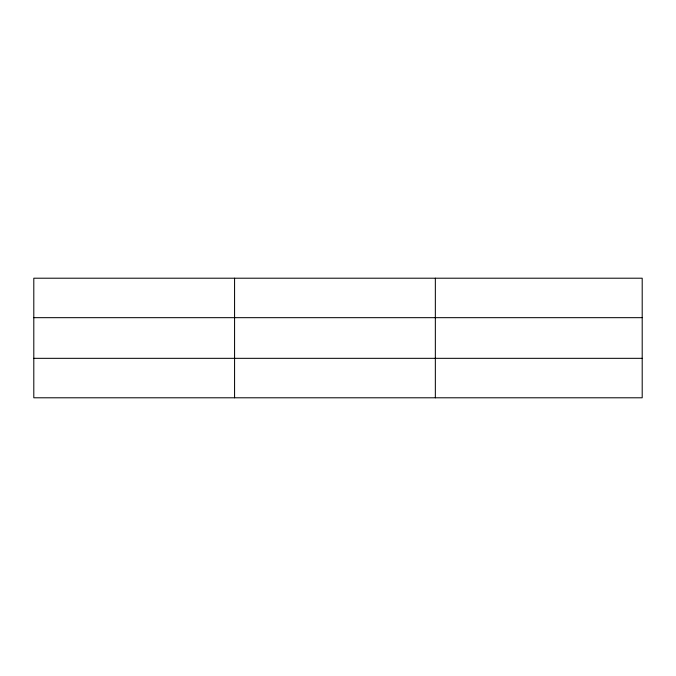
<?xml version="1.0" encoding="UTF-8"?>
<svg xmlns="http://www.w3.org/2000/svg" width="676" height="676" viewBox="0 0 676 676"><rect width="100%" height="100%" fill="white"/><g stroke="black" fill="none" stroke-linecap="round" stroke-linejoin="round"><path stroke-width="1.01" d="M234.572 278.208L234.572 397.792M435.344 278.208L435.344 397.792M642.2 317.669L642.2 278.208L33.8 278.208L33.8 397.792L642.2 397.792L642.2 317.669L33.8 317.669M33.8 358.331L642.2 358.331"/></g></svg>
